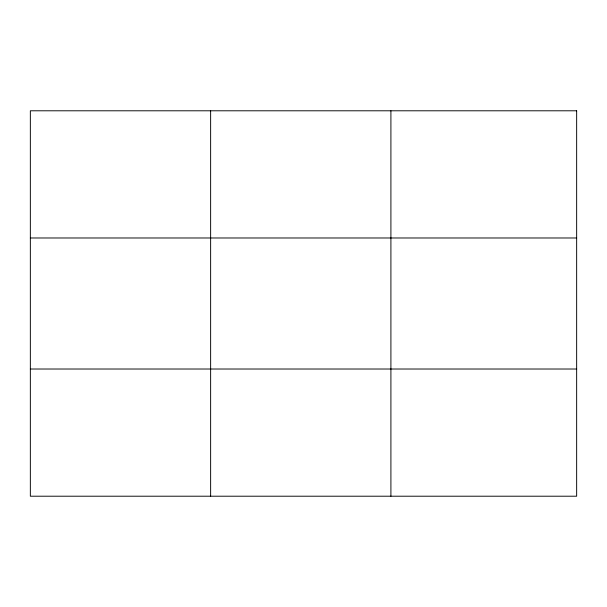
<?xml version="1.0" encoding="UTF-8"?>
<svg xmlns="http://www.w3.org/2000/svg" width="607" height="607" viewBox="0 0 607 607"><rect width="100%" height="100%" fill="white"/><g stroke="black" fill="none" stroke-linecap="round" stroke-linejoin="round"><path stroke-width="0.91" d="M210.629 496.207L210.629 110.793M390.908 496.207L390.908 110.793M30.35 237.982L576.65 237.982M30.35 369.018L576.65 369.018M576.65 110.793L576.65 496.207L30.35 496.207L30.35 110.793L576.65 110.793"/></g></svg>
